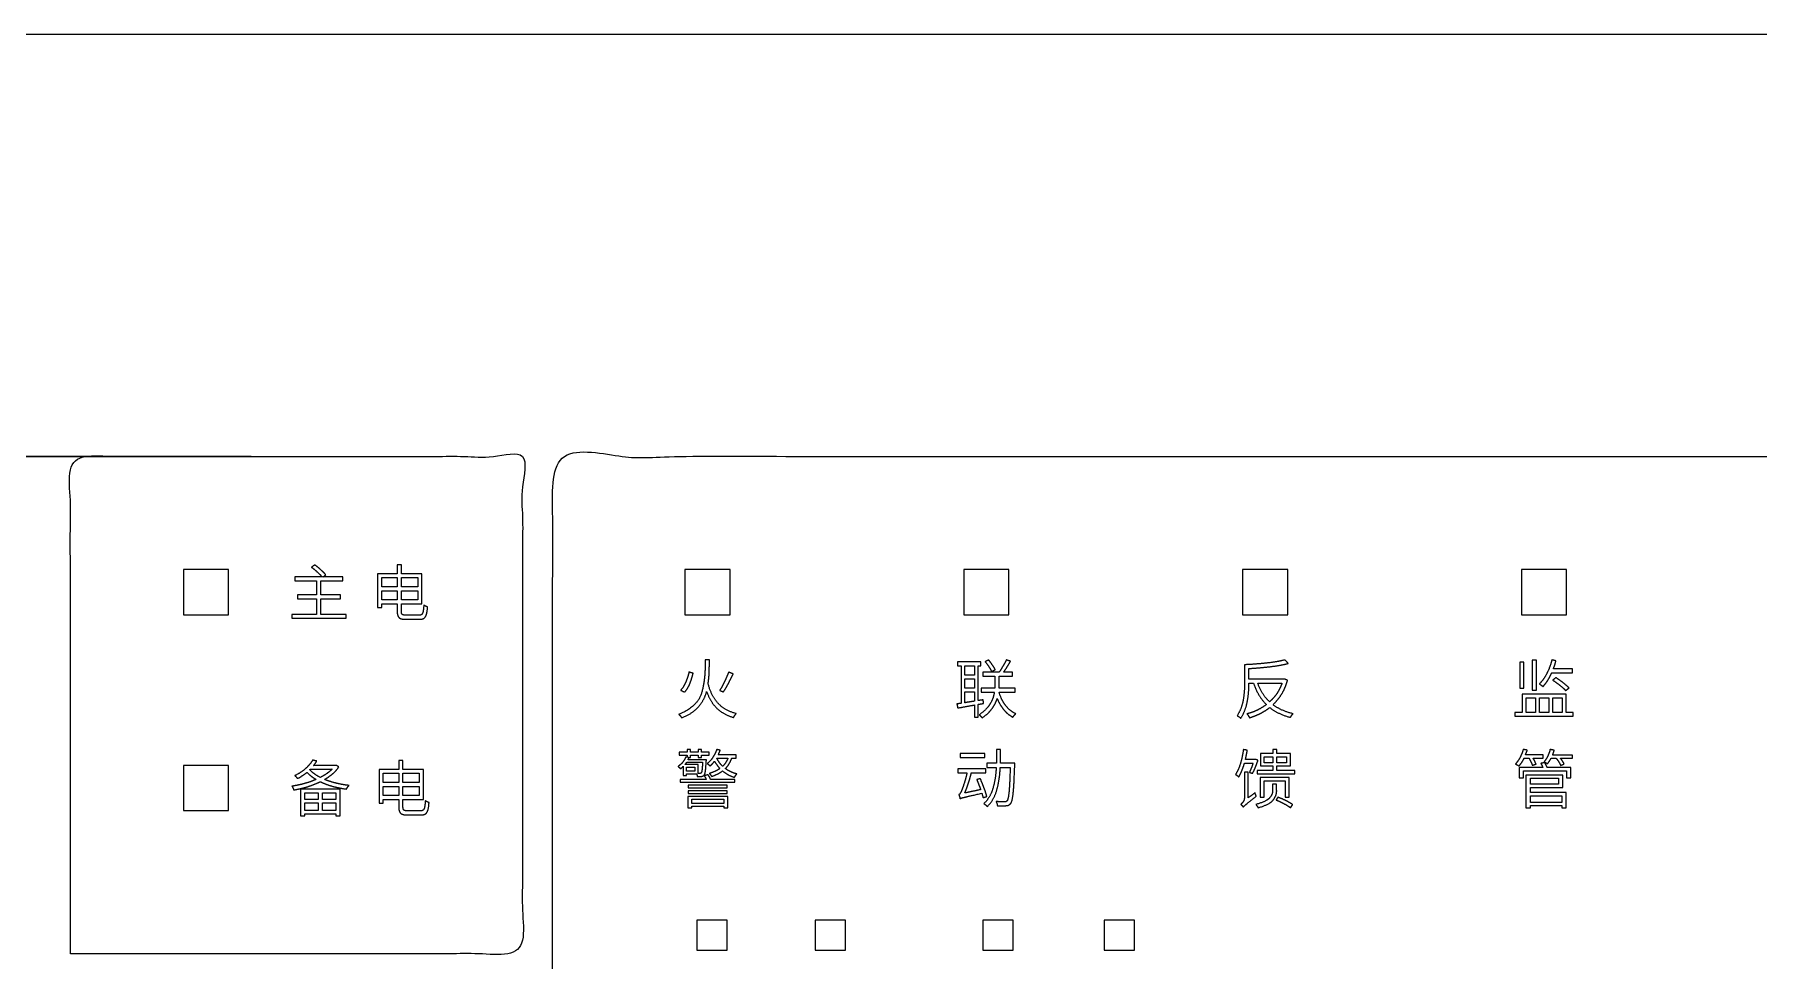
# Model space of a CAD drawing. Header units: millimetres. Extents: x 245 to 654, y -220 to 155.
# Drawn here: x 437.1 to 551.5, y 93.6 to 155 of the extents above; entities that cross this region are included whole.
import ezdxf

# ---------------------------------------------------------------- set-up
doc = ezdxf.new("R2010")
doc.units = ezdxf.units.MM
doc.header["$MEASUREMENT"] = 0
doc.layers.add('Default', color=7, linetype='Continuous', true_color=0x000000)

msp = doc.modelspace()

# ---------------------------------------------------------------- linework, layer by layer
at = {"layer": 'Default'}
msp.add_lwpolyline([(649.47, 155), (249.47, 155)], dxfattribs=at)
for points in [[(446.97, 119.5), (446.97, 116.5), (449.97, 116.5), (449.97, 119.5)], [(480.25, 119.5), (480.25, 116.5), (483.25, 116.5), (483.25, 119.5)], [(498.75, 119.5), (498.75, 116.5), (501.75, 116.5), (501.75, 119.5)], [(517.25, 119.5), (517.25, 116.5), (520.25, 116.5), (520.25, 119.5)], [(535.75, 119.5), (535.75, 116.5), (538.75, 116.5), (538.75, 119.5)], [(446.97, 106.5), (446.97, 103.5), (449.97, 103.5), (449.97, 106.5)], [(481.04, 94.23), (483.04, 94.23), (483.04, 96.23), (481.04, 96.23)], [(488.9, 94.23), (490.9, 94.23), (490.9, 96.23), (488.9, 96.23)], [(500.02, 94.23), (502.02, 94.23), (502.02, 96.23), (500.02, 96.23)], [(508.07, 94.23), (510.07, 94.23), (510.07, 96.23), (508.07, 96.23)]]:
    msp.add_lwpolyline(points, close=True, dxfattribs=at)
for points, knots in [([(249.47, 127), (343.47, 127), (437.47, 127), (437.47, 77.5), (437.47, 28), (343.47, 28), (249.47, 28), (249.47, 77.5), (249.47, 127)], [0, 0, 0, 153.6, 153.6, 154.1, 154.1, 154.6, 154.6, 155.1, 155.1, 155.1]), ([(439.47, 94), (454.47, 94), (469.47, 94), (469.47, 110.5), (469.47, 127), (454.47, 127), (439.47, 127), (439.47, 110.5), (439.47, 94)], [0, 0, 0, 30, 30, 65, 65, 95, 95, 130, 130, 130]), ([(471.47, 62), (546.47, 62), (621.47, 62), (621.47, 94.5), (621.47, 127), (546.47, 127), (471.47, 127), (471.47, 94.5), (471.47, 62)], [0, 0, 0, 173, 173, 234, 234, 407, 407, 468, 468, 468])]:
    msp.add_open_spline(points, degree=2, knots=knots, dxfattribs=at)
for points in [[(456.18, 119.01), (455.27, 119.01), (454.36, 119.01)], [(454.36, 119.01), (454.36, 118.88), (454.36, 118.75)], [(455.69, 119.8), (455.58, 119.73), (455.47, 119.65)], [(455.47, 119.65), (455.66, 119.51), (455.86, 119.33)], [(456.1, 119.47), (455.89, 119.66), (455.69, 119.8)], [(455.86, 119.33), (456.05, 119.15), (456.18, 119.01)], [(456.42, 119.14), (456.3, 119.29), (456.1, 119.47)], [(456.23, 119.01), (456.33, 119.07), (456.42, 119.14)], [(457.55, 119.01), (456.89, 119.01), (456.23, 119.01)], [(457.55, 118.75), (457.55, 118.88), (457.55, 119.01)], [(461.16, 119.21), (460.5, 119.21), (459.84, 119.21)], [(459.84, 119.21), (459.84, 118.09), (459.84, 116.97)], [(461.44, 119.8), (461.3, 119.8), (461.16, 119.8)], [(461.16, 119.8), (461.16, 119.51), (461.16, 119.21)], [(461.44, 119.21), (461.44, 119.51), (461.44, 119.8)], [(462.8, 119.21), (462.12, 119.21), (461.44, 119.21)], [(462.8, 117.23), (462.8, 118.22), (462.8, 119.21)], [(454.36, 118.75), (455.09, 118.75), (455.81, 118.75)], [(455.81, 118.75), (455.81, 118.28), (455.81, 117.81)], [(456.09, 117.81), (456.09, 118.28), (456.09, 118.75)], [(456.09, 118.75), (456.82, 118.75), (457.55, 118.75)], [(460.13, 118.35), (460.13, 118.65), (460.13, 118.96)], [(460.13, 118.96), (460.64, 118.96), (461.16, 118.96)], [(461.16, 118.35), (460.64, 118.35), (460.13, 118.35)], [(460.13, 117.48), (460.13, 117.79), (460.13, 118.09)], [(460.13, 118.09), (460.64, 118.09), (461.16, 118.09)], [(461.16, 118.96), (461.16, 118.65), (461.16, 118.35)], [(461.16, 118.09), (461.16, 117.79), (461.16, 117.48)], [(461.44, 118.35), (461.44, 118.65), (461.44, 118.96)], [(461.44, 118.96), (461.98, 118.96), (462.52, 118.96)], [(462.52, 118.35), (461.98, 118.35), (461.44, 118.35)], [(461.44, 117.48), (461.44, 117.79), (461.44, 118.09)], [(461.44, 118.09), (461.98, 118.09), (462.52, 118.09)], [(462.52, 118.96), (462.52, 118.65), (462.52, 118.35)], [(462.52, 118.09), (462.52, 117.79), (462.52, 117.48)], [(455.81, 117.81), (455.18, 117.81), (454.54, 117.81)], [(454.54, 117.81), (454.54, 117.68), (454.54, 117.55)], [(454.54, 117.55), (455.18, 117.55), (455.81, 117.55)], [(455.81, 117.55), (455.81, 117.04), (455.81, 116.52)], [(457.39, 117.81), (456.74, 117.81), (456.09, 117.81)], [(456.09, 116.52), (456.09, 117.04), (456.09, 117.55)], [(456.09, 117.55), (456.74, 117.55), (457.39, 117.55)], [(457.39, 117.55), (457.39, 117.68), (457.39, 117.81)], [(459.84, 116.97), (459.99, 116.97), (460.13, 116.97)], [(461.16, 117.48), (460.64, 117.48), (460.13, 117.48)], [(460.13, 116.97), (460.13, 117.1), (460.13, 117.23)], [(460.13, 117.23), (460.64, 117.23), (461.16, 117.23)], [(461.16, 117.23), (461.16, 116.99), (461.16, 116.75)], [(461.16, 116.75), (461.15, 116.43), (461.28, 116.31)], [(462.52, 117.48), (461.98, 117.48), (461.44, 117.48)], [(461.44, 116.75), (461.44, 116.99), (461.44, 117.23)], [(461.44, 117.23), (462.12, 117.23), (462.8, 117.23)], [(461.49, 116.52), (461.43, 116.58), (461.44, 116.75)], [(462.92, 117.14), (462.9, 116.75), (462.84, 116.6)], [(463.04, 117.07), (462.97, 117.1), (462.92, 117.14)], [(463.17, 117.02), (463.11, 117.03), (463.04, 117.07)], [(463.04, 116.38), (463.15, 116.57), (463.17, 117.02)], [(455.81, 116.52), (454.99, 116.52), (454.17, 116.52)], [(454.17, 116.52), (454.17, 116.39), (454.17, 116.26)], [(454.17, 116.26), (455.96, 116.26), (457.76, 116.26)], [(457.76, 116.52), (456.93, 116.52), (456.09, 116.52)], [(457.76, 116.26), (457.76, 116.39), (457.76, 116.52)], [(461.28, 116.31), (461.4, 116.19), (461.71, 116.2)], [(461.73, 116.47), (461.55, 116.47), (461.49, 116.52)], [(461.71, 116.2), (462.17, 116.2), (462.63, 116.2)], [(462.62, 116.47), (462.18, 116.47), (461.73, 116.47)], [(462.84, 116.6), (462.79, 116.46), (462.62, 116.47)], [(462.63, 116.2), (462.93, 116.19), (463.04, 116.38)], [(481.58, 113.5), (481.63, 112.35), (481.37, 111.37)], [(481.87, 113.5), (481.72, 113.5), (481.58, 113.5)], [(481.86, 112.68), (481.87, 113.09), (481.87, 113.5)], [(499.89, 113.38), (499.11, 113.38), (498.33, 113.38)], [(498.33, 113.38), (498.33, 113.24), (498.33, 113.11)], [(499.89, 113.11), (499.89, 113.24), (499.89, 113.38)], [(500.4, 113.49), (500.28, 113.44), (500.17, 113.38)], [(500.17, 113.38), (500.3, 113.22), (500.42, 113.04)], [(500.65, 113.16), (500.53, 113.34), (500.4, 113.49)], [(501.57, 113.5), (501.48, 113.31), (501.35, 113.09)], [(501.85, 113.41), (501.71, 113.46), (501.57, 113.5)], [(501.63, 113.04), (501.75, 113.23), (501.85, 113.41)], [(518.85, 113.29), (518.11, 113.21), (517.38, 113.18)], [(520.05, 113.5), (519.58, 113.37), (518.85, 113.29)], [(519.07, 113.05), (519.77, 113.13), (520.28, 113.27)], [(520.28, 113.27), (520.17, 113.39), (520.05, 113.5)], [(535.92, 113.35), (535.78, 113.35), (535.65, 113.35)], [(535.65, 113.35), (535.65, 112.49), (535.65, 111.63)], [(535.92, 111.63), (535.92, 112.49), (535.92, 113.35)], [(536.75, 113.49), (536.61, 113.49), (536.46, 113.49)], [(536.46, 113.49), (536.46, 112.5), (536.46, 111.5)], [(536.75, 111.5), (536.75, 112.5), (536.75, 113.49)], [(537.77, 113.5), (537.65, 113.02), (537.44, 112.61)], [(538.04, 113.44), (537.9, 113.47), (537.77, 113.5)], [(537.87, 112.91), (537.97, 113.17), (538.04, 113.44)], [(480.52, 112.7), (480.45, 112.38), (480.31, 112.05)], [(480.79, 112.61), (480.66, 112.65), (480.52, 112.7)], [(480.58, 111.94), (480.71, 112.28), (480.79, 112.61)], [(481.78, 111.88), (481.84, 112.27), (481.86, 112.68)], [(483.15, 112.69), (483.04, 112.4), (482.88, 112.07)], [(483.13, 111.94), (483.3, 112.26), (483.45, 112.57)], [(483.45, 112.57), (483.3, 112.63), (483.15, 112.69)], [(498.33, 113.11), (498.45, 113.11), (498.57, 113.11)], [(498.57, 113.11), (498.57, 111.87), (498.57, 110.62)], [(498.82, 112.49), (498.82, 112.8), (498.82, 113.11)], [(498.82, 113.11), (499.14, 113.11), (499.46, 113.11)], [(499.46, 112.49), (499.14, 112.49), (498.82, 112.49)], [(498.82, 112.25), (499.14, 112.25), (499.46, 112.25)], [(498.82, 111.63), (498.82, 111.94), (498.82, 112.25)], [(499.46, 113.11), (499.46, 112.8), (499.46, 112.49)], [(499.46, 112.25), (499.46, 111.94), (499.46, 111.63)], [(499.7, 110.8), (499.7, 111.96), (499.7, 113.11)], [(499.7, 113.11), (499.8, 113.11), (499.89, 113.11)], [(501.1, 112.69), (500.56, 112.69), (500.02, 112.69)], [(500.02, 112.69), (500.02, 112.56), (500.02, 112.42)], [(500.02, 112.42), (500.42, 112.42), (500.81, 112.42)], [(500.42, 113.04), (500.53, 112.87), (500.59, 112.73)], [(500.59, 112.73), (500.71, 112.79), (500.84, 112.85)], [(500.84, 112.85), (500.77, 112.99), (500.65, 113.16)], [(500.81, 112.42), (500.81, 112.17), (500.81, 111.93)], [(501.35, 113.09), (501.22, 112.87), (501.1, 112.69)], [(501.1, 111.92), (501.1, 112.17), (501.1, 112.42)], [(501.1, 112.42), (501.55, 112.42), (501.99, 112.42)], [(501.4, 112.69), (501.51, 112.85), (501.63, 113.04)], [(501.99, 112.69), (501.7, 112.69), (501.4, 112.69)], [(501.99, 112.42), (501.99, 112.56), (501.99, 112.69)], [(517.38, 113.18), (517.38, 112.6), (517.38, 112.03)], [(517.67, 112.93), (518.37, 112.97), (519.07, 113.05)], [(517.67, 112.22), (517.67, 112.57), (517.67, 112.93)], [(519.98, 112.22), (518.83, 112.22), (517.67, 112.22)], [(519.84, 111.23), (520.09, 111.63), (520.23, 112.15)], [(520.04, 112.23), (520.01, 112.22), (519.98, 112.22)], [(520.23, 112.15), (520.13, 112.19), (520.04, 112.23)], [(537.44, 112.61), (537.23, 112.19), (536.94, 111.91)], [(537.18, 111.73), (537.35, 111.92), (537.5, 112.14)], [(537.5, 112.14), (537.64, 112.37), (537.76, 112.64)], [(537.76, 112.64), (538.44, 112.64), (539.13, 112.64)], [(538.04, 112.32), (537.93, 112.24), (537.83, 112.16)], [(537.83, 112.16), (538.07, 112), (538.31, 111.81)], [(539.13, 112.91), (538.5, 112.91), (537.87, 112.91)], [(538.52, 111.98), (538.28, 112.16), (538.04, 112.32)], [(539.13, 112.64), (539.13, 112.77), (539.13, 112.91)], [(481.37, 111.37), (481.11, 110.39), (479.84, 109.89)], [(480.31, 112.05), (480.18, 111.73), (479.97, 111.49)], [(479.97, 111.49), (480.1, 111.42), (480.23, 111.36)], [(480.23, 111.36), (480.44, 111.6), (480.58, 111.94)], [(481.15, 110.39), (481.54, 110.84), (481.69, 111.41)], [(481.69, 111.41), (481.91, 110.75), (482.35, 110.31)], [(481.8, 111.89), (481.79, 111.88), (481.78, 111.88)], [(482.44, 110.63), (481.99, 111.12), (481.8, 111.89)], [(482.88, 112.07), (482.72, 111.73), (482.56, 111.48)], [(482.56, 111.48), (482.68, 111.43), (482.8, 111.37)], [(482.8, 111.37), (482.96, 111.61), (483.13, 111.94)], [(499.46, 111.63), (499.14, 111.63), (498.82, 111.63)], [(498.82, 111.39), (499.14, 111.39), (499.46, 111.39)], [(498.82, 110.66), (498.82, 111.02), (498.82, 111.39)], [(499.46, 111.39), (499.46, 111.07), (499.46, 110.76)], [(500.8, 111.63), (500.36, 111.63), (499.91, 111.63)], [(499.91, 111.63), (499.91, 111.5), (499.91, 111.37)], [(499.91, 111.37), (500.34, 111.37), (500.78, 111.37)], [(500.78, 111.37), (500.73, 110.99), (500.51, 110.6)], [(500.81, 111.93), (500.81, 111.79), (500.8, 111.63)], [(501.51, 110.5), (501.23, 110.87), (501.09, 111.37)], [(501.09, 111.37), (501.62, 111.37), (502.16, 111.37)], [(501.1, 111.63), (501.11, 111.78), (501.1, 111.92)], [(502.16, 111.63), (501.63, 111.63), (501.1, 111.63)], [(502.16, 111.37), (502.16, 111.5), (502.16, 111.63)], [(517.38, 112.03), (517.39, 111.52), (517.3, 110.91)], [(517.57, 110.77), (517.68, 111.41), (517.67, 111.95)], [(517.67, 111.95), (517.83, 111.95), (517.98, 111.95)], [(517.98, 111.95), (518.26, 111.09), (518.83, 110.54)], [(519.04, 110.72), (518.52, 111.2), (518.26, 111.95)], [(518.26, 111.95), (519.06, 111.95), (519.86, 111.95)], [(519.52, 111.26), (519.31, 110.96), (519.04, 110.72)], [(519.27, 110.53), (519.59, 110.83), (519.84, 111.23)], [(519.86, 111.95), (519.73, 111.57), (519.52, 111.26)], [(535.65, 111.63), (535.78, 111.63), (535.92, 111.63)], [(538.72, 111.23), (537.26, 111.23), (535.8, 111.23)], [(535.8, 111.23), (535.8, 110.62), (535.8, 110)], [(536.06, 110.99), (536.37, 110.99), (536.68, 110.99)], [(536.06, 110), (536.06, 110.5), (536.06, 110.99)], [(536.46, 111.5), (536.61, 111.5), (536.75, 111.5)], [(536.68, 110.99), (536.68, 110.5), (536.68, 110)], [(536.94, 111.91), (537, 111.87), (537.07, 111.82)], [(536.95, 110), (536.95, 110.5), (536.95, 110.99)], [(536.95, 110.99), (537.26, 110.99), (537.57, 110.99)], [(537.07, 111.82), (537.14, 111.77), (537.18, 111.73)], [(537.57, 110.99), (537.57, 110.5), (537.57, 110)], [(537.83, 110), (537.83, 110.5), (537.83, 110.99)], [(537.83, 110.99), (538.14, 110.99), (538.45, 110.99)], [(538.31, 111.81), (538.55, 111.62), (538.69, 111.47)], [(538.45, 110.99), (538.45, 110.5), (538.45, 110)], [(538.91, 111.64), (538.76, 111.79), (538.52, 111.98)], [(538.69, 111.47), (538.8, 111.55), (538.91, 111.64)], [(538.72, 110), (538.72, 110.62), (538.72, 111.23)], [(479.84, 109.89), (479.89, 109.84), (479.95, 109.78)], [(480.03, 109.66), (480.76, 109.94), (481.15, 110.39)], [(482.35, 110.31), (482.79, 109.88), (483.48, 109.68)], [(483.65, 109.94), (482.89, 110.13), (482.44, 110.63)], [(483.48, 109.68), (483.51, 109.75), (483.56, 109.82)], [(483.56, 109.82), (483.61, 109.89), (483.65, 109.94)], [(498.57, 110.62), (498.43, 110.6), (498.29, 110.58)], [(498.29, 110.58), (498.32, 110.45), (498.35, 110.31)], [(498.35, 110.31), (498.9, 110.41), (499.46, 110.51)], [(499.46, 110.76), (499.12, 110.71), (498.82, 110.66)], [(499.46, 110.51), (499.46, 110.1), (499.46, 109.69)], [(500.04, 110.85), (499.87, 110.83), (499.7, 110.8)], [(499.7, 110.55), (499.88, 110.58), (500.06, 110.61)], [(499.7, 109.69), (499.7, 110.12), (499.7, 110.55)], [(500.51, 110.6), (500.28, 110.21), (499.77, 109.86)], [(499.77, 109.86), (499.83, 109.82), (499.88, 109.76)], [(499.98, 109.66), (500.4, 109.95), (500.63, 110.28)], [(500.06, 110.61), (500.05, 110.73), (500.04, 110.85)], [(500.63, 110.28), (500.86, 110.61), (500.97, 110.93)], [(500.97, 110.93), (501.14, 110.52), (501.4, 110.2)], [(501.4, 110.2), (501.66, 109.88), (502.01, 109.7)], [(502.2, 109.93), (501.79, 110.12), (501.51, 110.5)], [(502.01, 109.7), (502.04, 109.76), (502.1, 109.82)], [(502.1, 109.82), (502.15, 109.89), (502.2, 109.93)], [(517.3, 110.91), (517.21, 110.3), (516.89, 109.8)], [(517.13, 109.63), (517.46, 110.14), (517.57, 110.77)], [(518.22, 110.16), (517.89, 110.01), (517.54, 109.92)], [(517.54, 109.92), (517.59, 109.87), (517.63, 109.8)], [(517.71, 109.66), (518.07, 109.77), (518.41, 109.94)], [(518.83, 110.54), (518.54, 110.32), (518.22, 110.16)], [(518.41, 109.94), (518.75, 110.11), (519.05, 110.34)], [(519.05, 110.34), (519.61, 109.89), (520.42, 109.69)], [(520.6, 109.93), (519.81, 110.11), (519.27, 110.53)], [(520.5, 109.81), (520.55, 109.88), (520.6, 109.93)], [(535.8, 110), (535.55, 110), (535.31, 110)], [(535.31, 110), (535.31, 109.88), (535.31, 109.76)], [(536.68, 110), (536.37, 110), (536.06, 110)], [(537.57, 110), (537.26, 110), (536.95, 110)], [(538.45, 110), (538.14, 110), (537.83, 110)], [(539.18, 110), (538.95, 110), (538.72, 110)], [(539.18, 109.76), (539.18, 109.88), (539.18, 110)], [(479.95, 109.78), (480, 109.71), (480.03, 109.66)], [(499.46, 109.69), (499.58, 109.69), (499.7, 109.69)], [(499.88, 109.76), (499.94, 109.71), (499.98, 109.66)], [(516.89, 109.8), (516.95, 109.77), (517.02, 109.72)], [(517.02, 109.72), (517.09, 109.67), (517.13, 109.63)], [(517.63, 109.8), (517.68, 109.73), (517.71, 109.66)], [(520.42, 109.69), (520.45, 109.74), (520.5, 109.81)], [(535.31, 109.76), (537.25, 109.76), (539.18, 109.76)], [(480.61, 107.56), (480.5, 107.56), (480.39, 107.56)], [(480.39, 107.56), (480.39, 107.47), (480.39, 107.37)], [(480.61, 107.37), (480.61, 107.47), (480.61, 107.56)], [(481.35, 107.56), (481.24, 107.56), (481.13, 107.56)], [(481.13, 107.56), (481.13, 107.46), (481.13, 107.37)], [(481.35, 107.37), (481.35, 107.46), (481.35, 107.56)], [(482.36, 107.56), (482.26, 107.28), (482.1, 107.03)], [(482.59, 107.51), (482.47, 107.53), (482.36, 107.56)], [(500.92, 107.56), (500.92, 107.11), (500.91, 106.64)], [(501.19, 107.56), (501.06, 107.56), (500.92, 107.56)], [(501.18, 106.64), (501.19, 107.11), (501.19, 107.56)], [(517.3, 107.55), (517.24, 107.07), (517.11, 106.64)], [(517.56, 107.5), (517.43, 107.53), (517.3, 107.55)], [(519.53, 107.56), (519.4, 107.56), (519.26, 107.56)], [(519.26, 107.56), (519.26, 107.42), (519.26, 107.28)], [(519.53, 107.28), (519.53, 107.42), (519.53, 107.56)], [(535.87, 107.56), (535.79, 107.28), (535.66, 107.03)], [(536.14, 107.51), (536, 107.54), (535.87, 107.56)], [(537.65, 107.56), (537.6, 107.32), (537.49, 107.11)], [(537.93, 107.51), (537.79, 107.53), (537.65, 107.56)], [(455.54, 106.85), (455.39, 106.58), (455.1, 106.31)], [(455.82, 106.79), (455.68, 106.82), (455.54, 106.85)], [(455.61, 106.49), (455.73, 106.64), (455.82, 106.79)], [(457.06, 106.49), (456.34, 106.49), (455.61, 106.49)], [(456.87, 105.94), (457.12, 106.15), (457.28, 106.4)], [(457.11, 106.51), (457.09, 106.5), (457.06, 106.49)], [(457.28, 106.4), (457.2, 106.45), (457.11, 106.51)], [(461.54, 106.82), (461.4, 106.82), (461.26, 106.82)], [(461.26, 106.82), (461.26, 106.52), (461.26, 106.23)], [(461.54, 106.23), (461.54, 106.52), (461.54, 106.82)], [(480.11, 106.72), (479.98, 106.56), (479.79, 106.43)], [(479.79, 106.43), (479.83, 106.4), (479.88, 106.36)], [(480.39, 107.37), (480.13, 107.37), (479.87, 107.37)], [(479.87, 107.37), (479.87, 107.27), (479.87, 107.18)], [(479.87, 107.18), (480.13, 107.18), (480.39, 107.18)], [(479.96, 106.28), (480.06, 106.35), (480.14, 106.44)], [(480.3, 107.05), (480.23, 106.89), (480.11, 106.72)], [(480.14, 106.44), (480.14, 106.13), (480.14, 105.83)], [(480.26, 106.56), (480.32, 106.63), (480.37, 106.71)], [(481.13, 106.56), (480.69, 106.56), (480.26, 106.56)], [(480.39, 107.04), (480.34, 107.04), (480.3, 107.05)], [(480.36, 106.11), (480.36, 106.25), (480.36, 106.39)], [(480.36, 106.39), (480.63, 106.39), (480.9, 106.39)], [(480.37, 106.71), (480.89, 106.71), (481.42, 106.71)], [(480.39, 107.18), (480.39, 107.11), (480.39, 107.04)], [(480.46, 106.88), (480.49, 106.94), (480.51, 107.01)], [(481.67, 106.88), (481.06, 106.88), (480.46, 106.88)], [(480.51, 107.01), (480.49, 107.01), (480.47, 107.02)], [(480.47, 107.02), (480.54, 107.02), (480.61, 107.02)], [(481.13, 107.37), (480.87, 107.37), (480.61, 107.37)], [(480.61, 107.02), (480.61, 107.1), (480.61, 107.18)], [(480.61, 107.18), (480.87, 107.18), (481.13, 107.18)], [(480.9, 106.39), (480.9, 106.25), (480.9, 106.11)], [(481.13, 107.18), (481.13, 107.1), (481.13, 107.02)], [(481.13, 107.02), (481.24, 107.02), (481.35, 107.02)], [(481.13, 105.97), (481.13, 106.26), (481.13, 106.56)], [(481.85, 107.37), (481.6, 107.37), (481.35, 107.37)], [(481.35, 107.02), (481.35, 107.1), (481.35, 107.18)], [(481.35, 107.18), (481.6, 107.18), (481.85, 107.18)], [(481.42, 106.71), (481.4, 106.36), (481.38, 106.2)], [(481.61, 106.12), (481.64, 106.33), (481.66, 106.78)], [(481.66, 106.78), (481.67, 106.81), (481.67, 106.84)], [(481.67, 106.84), (481.67, 106.87), (481.67, 106.88)], [(482.1, 107.03), (481.94, 106.79), (481.73, 106.62)], [(481.73, 106.62), (481.78, 106.59), (481.83, 106.54)], [(481.83, 106.54), (481.89, 106.5), (481.92, 106.47)], [(481.85, 107.18), (481.85, 107.27), (481.85, 107.37)], [(481.92, 106.47), (482.08, 106.6), (482.21, 106.78)], [(482.21, 106.78), (482.36, 106.51), (482.57, 106.29)], [(482.75, 106.44), (482.51, 106.67), (482.36, 106.98)], [(482.36, 106.98), (482.73, 106.98), (483.1, 106.98)], [(482.46, 107.2), (482.53, 107.35), (482.59, 107.51)], [(483.65, 107.2), (483.06, 107.2), (482.46, 107.2)], [(483.1, 106.98), (482.98, 106.66), (482.75, 106.44)], [(482.93, 106.29), (483.21, 106.56), (483.35, 106.98)], [(483.35, 106.98), (483.5, 106.98), (483.65, 106.98)], [(483.65, 106.98), (483.65, 107.09), (483.65, 107.2)], [(500.15, 107.28), (499.33, 107.28), (498.52, 107.28)], [(498.52, 107.28), (498.52, 107.16), (498.52, 107.03)], [(498.52, 107.03), (499.33, 107.03), (500.15, 107.03)], [(500.15, 107.03), (500.15, 107.16), (500.15, 107.28)], [(500.91, 106.64), (500.59, 106.64), (500.28, 106.64)], [(500.28, 106.64), (500.28, 106.5), (500.28, 106.37)], [(502.13, 106.64), (501.65, 106.64), (501.18, 106.64)], [(502.03, 104.65), (502.09, 105.21), (502.13, 106.49)], [(502.13, 106.49), (502.13, 106.57), (502.13, 106.64)], [(517.11, 106.64), (516.98, 106.21), (516.78, 105.9)], [(517.2, 106.15), (517.3, 106.38), (517.37, 106.64)], [(517.37, 106.64), (517.65, 106.64), (517.94, 106.64)], [(517.44, 106.89), (517.51, 107.19), (517.56, 107.5)], [(518.04, 106.89), (517.74, 106.89), (517.44, 106.89)], [(517.94, 106.64), (517.89, 106.47), (517.82, 106.32)], [(518.09, 106.9), (518.07, 106.89), (518.04, 106.89)], [(518.27, 106.84), (518.18, 106.87), (518.09, 106.9)], [(518.1, 106.37), (518.19, 106.61), (518.27, 106.84)], [(519.26, 107.28), (518.85, 107.28), (518.43, 107.28)], [(518.43, 107.28), (518.43, 106.87), (518.43, 106.47)], [(518.43, 106.47), (518.85, 106.47), (519.26, 106.47)], [(518.67, 106.66), (518.67, 106.86), (518.67, 107.06)], [(518.67, 107.06), (518.97, 107.06), (519.26, 107.06)], [(519.26, 106.66), (518.97, 106.66), (518.67, 106.66)], [(519.26, 107.06), (519.26, 106.86), (519.26, 106.66)], [(519.26, 106.47), (519.26, 106.32), (519.26, 106.17)], [(520.42, 107.28), (519.98, 107.28), (519.53, 107.28)], [(519.53, 106.66), (519.53, 106.86), (519.53, 107.06)], [(519.53, 107.06), (519.85, 107.06), (520.17, 107.06)], [(520.17, 106.66), (519.85, 106.66), (519.53, 106.66)], [(519.53, 106.17), (519.53, 106.32), (519.53, 106.47)], [(519.53, 106.47), (519.98, 106.47), (520.42, 106.47)], [(520.17, 107.06), (520.17, 106.86), (520.17, 106.66)], [(520.42, 106.47), (520.42, 106.87), (520.42, 107.28)], [(535.66, 107.03), (535.53, 106.78), (535.35, 106.59)], [(535.35, 106.59), (535.41, 106.57), (535.48, 106.53)], [(535.48, 106.53), (535.55, 106.49), (535.59, 106.46)], [(535.59, 106.46), (535.78, 106.68), (535.93, 106.98)], [(535.93, 106.98), (536.09, 106.98), (536.25, 106.98)], [(536.02, 107.2), (536.08, 107.35), (536.14, 107.51)], [(537.2, 107.2), (536.61, 107.2), (536.02, 107.2)], [(536.25, 106.98), (536.32, 106.86), (536.38, 106.73)], [(536.38, 106.73), (536.44, 106.61), (536.47, 106.51)], [(536.47, 106.51), (536.59, 106.55), (536.72, 106.59)], [(536.64, 106.77), (536.59, 106.88), (536.53, 106.98)], [(536.53, 106.98), (536.86, 106.98), (537.2, 106.98)], [(536.72, 106.59), (536.69, 106.67), (536.64, 106.77)], [(537.29, 106.69), (537.16, 106.66), (537.03, 106.63)], [(537.03, 106.63), (537.12, 106.5), (537.17, 106.36)], [(537.2, 106.98), (537.2, 107.09), (537.2, 107.2)], [(537.49, 107.11), (537.39, 106.9), (537.25, 106.74)], [(537.25, 106.74), (537.3, 106.72), (537.37, 106.68)], [(537.39, 106.52), (537.34, 106.61), (537.29, 106.69)], [(537.37, 106.68), (537.44, 106.64), (537.48, 106.61)], [(537.46, 106.36), (537.43, 106.44), (537.39, 106.52)], [(537.48, 106.61), (537.54, 106.68), (537.6, 106.78)], [(537.6, 106.78), (537.67, 106.87), (537.72, 106.98)], [(537.72, 106.98), (537.89, 106.98), (538.05, 106.98)], [(537.82, 107.19), (537.88, 107.35), (537.93, 107.51)], [(539.14, 107.19), (538.48, 107.19), (537.82, 107.19)], [(538.05, 106.98), (538.15, 106.86), (538.23, 106.73)], [(538.23, 106.73), (538.31, 106.6), (538.35, 106.49)], [(538.48, 106.78), (538.42, 106.88), (538.34, 106.98)], [(538.34, 106.98), (538.74, 106.98), (539.14, 106.98)], [(538.35, 106.49), (538.47, 106.55), (538.58, 106.6)], [(538.58, 106.6), (538.55, 106.68), (538.48, 106.78)], [(539.14, 106.98), (539.14, 107.09), (539.14, 107.19)], [(454.98, 105.29), (454.57, 105.18), (454.17, 105.12)], [(455.1, 106.31), (454.8, 106.03), (454.36, 105.82)], [(454.36, 105.82), (454.41, 105.79), (454.46, 105.73)], [(454.46, 105.73), (454.51, 105.68), (454.55, 105.63)], [(454.55, 105.63), (454.9, 105.82), (455.17, 106.04)], [(455.77, 105.57), (455.4, 105.4), (454.98, 105.29)], [(455.17, 106.04), (455.43, 105.77), (455.77, 105.57)], [(455.19, 105.08), (455.64, 105.22), (456.06, 105.42)], [(455.36, 106.21), (455.38, 106.24), (455.41, 106.26)], [(456.06, 105.7), (455.63, 105.91), (455.36, 106.21)], [(455.41, 106.26), (456.13, 106.26), (456.85, 106.26)], [(456.49, 105.96), (456.29, 105.82), (456.06, 105.7)], [(456.06, 105.42), (456.44, 105.23), (456.88, 105.11)], [(456.34, 105.57), (456.63, 105.74), (456.87, 105.94)], [(457.11, 105.32), (456.7, 105.42), (456.34, 105.57)], [(456.85, 106.26), (456.69, 106.1), (456.49, 105.96)], [(457.96, 105.17), (457.52, 105.22), (457.11, 105.32)], [(461.26, 106.23), (460.6, 106.23), (459.95, 106.23)], [(459.95, 106.23), (459.95, 105.11), (459.95, 103.99)], [(460.23, 105.36), (460.23, 105.67), (460.23, 105.98)], [(460.23, 105.98), (460.74, 105.98), (461.26, 105.98)], [(461.26, 105.36), (460.74, 105.36), (460.23, 105.36)], [(461.26, 105.98), (461.26, 105.67), (461.26, 105.36)], [(462.9, 106.23), (462.22, 106.23), (461.54, 106.23)], [(461.54, 105.36), (461.54, 105.67), (461.54, 105.98)], [(461.54, 105.98), (462.08, 105.98), (462.62, 105.98)], [(462.62, 105.36), (462.08, 105.36), (461.54, 105.36)], [(462.62, 105.98), (462.62, 105.67), (462.62, 105.36)], [(462.9, 104.24), (462.9, 105.24), (462.9, 106.23)], [(479.88, 106.36), (479.93, 106.32), (479.96, 106.28)], [(481.66, 105.57), (480.8, 105.57), (479.93, 105.57)], [(479.93, 105.57), (479.93, 105.48), (479.93, 105.38)], [(479.93, 105.38), (481.75, 105.38), (483.57, 105.38)], [(480.14, 105.83), (480.25, 105.83), (480.36, 105.83)], [(480.9, 106.11), (480.63, 106.11), (480.36, 106.11)], [(480.36, 105.83), (480.36, 105.89), (480.36, 105.95)], [(480.36, 105.95), (480.69, 105.95), (481.02, 105.95)], [(481.02, 105.95), (481.04, 105.9), (481.05, 105.85)], [(481.05, 105.85), (481.06, 105.81), (481.06, 105.77)], [(481.06, 105.77), (481.15, 105.77), (481.22, 105.77)], [(481.24, 105.97), (481.21, 105.97), (481.13, 105.97)], [(481.22, 105.77), (481.3, 105.77), (481.34, 105.77)], [(481.33, 106.01), (481.3, 105.97), (481.24, 105.97)], [(481.38, 106.2), (481.36, 106.04), (481.33, 106.01)], [(481.34, 105.77), (481.45, 105.78), (481.53, 105.86)], [(481.53, 105.86), (481.58, 105.91), (481.61, 106.12)], [(481.78, 105.88), (481.66, 105.85), (481.53, 105.81)], [(481.53, 105.81), (481.56, 105.76), (481.6, 105.7)], [(481.6, 105.7), (481.63, 105.63), (481.66, 105.57)], [(481.88, 105.73), (481.83, 105.81), (481.78, 105.88)], [(482.57, 106.29), (482.27, 106.09), (481.87, 105.97)], [(481.87, 105.97), (481.91, 105.93), (481.95, 105.87)], [(481.95, 105.57), (481.92, 105.65), (481.88, 105.73)], [(481.95, 105.87), (482, 105.81), (482.02, 105.77)], [(483.57, 105.57), (482.76, 105.57), (481.95, 105.57)], [(482.02, 105.77), (482.43, 105.9), (482.74, 106.13)], [(482.74, 106.13), (483.08, 105.85), (483.54, 105.71)], [(483.29, 106.08), (483.09, 106.17), (482.93, 106.29)], [(483.7, 105.93), (483.48, 105.99), (483.29, 106.08)], [(483.54, 105.71), (483.56, 105.77), (483.61, 105.83)], [(483.57, 105.38), (483.57, 105.48), (483.57, 105.57)], [(483.61, 105.83), (483.65, 105.89), (483.7, 105.93)], [(500.22, 106.27), (499.29, 106.27), (498.36, 106.27)], [(498.36, 106.27), (498.36, 106.14), (498.36, 106)], [(498.36, 106), (498.66, 106), (498.96, 106)], [(498.77, 105.29), (498.66, 104.97), (498.61, 104.85)], [(498.96, 106), (498.88, 105.61), (498.77, 105.29)], [(498.81, 104.67), (498.94, 104.96), (499.05, 105.31)], [(499.05, 105.31), (499.17, 105.65), (499.25, 106)], [(499.25, 106), (499.74, 106), (500.22, 106)], [(499.85, 105.62), (499.73, 105.59), (499.61, 105.56)], [(499.61, 105.56), (499.68, 105.4), (499.74, 105.23)], [(500.1, 105), (499.97, 105.33), (499.85, 105.62)], [(500.22, 106), (500.22, 106.14), (500.22, 106.27)], [(500.28, 106.37), (500.59, 106.37), (500.9, 106.37)], [(500.9, 106.37), (500.87, 105.63), (500.69, 105)], [(500.95, 104.9), (501.14, 105.58), (501.17, 106.37)], [(501.17, 106.37), (501.5, 106.37), (501.83, 106.37)], [(501.83, 106.37), (501.8, 105.24), (501.75, 104.73)], [(516.78, 105.9), (516.83, 105.87), (516.9, 105.82)], [(516.9, 105.82), (516.96, 105.77), (517, 105.74)], [(517, 105.74), (517.11, 105.92), (517.2, 106.15)], [(517.61, 106.05), (517.49, 106.05), (517.37, 106.05)], [(517.37, 106.05), (517.37, 105.19), (517.37, 104.34)], [(517.61, 104.34), (517.61, 105.19), (517.61, 106.05)], [(517.82, 106.32), (517.76, 106.16), (517.7, 106.04)], [(517.7, 106.04), (517.8, 106.01), (517.91, 105.97)], [(517.91, 105.97), (518, 106.13), (518.1, 106.37)], [(519.26, 106.17), (518.74, 106.17), (518.21, 106.17)], [(518.21, 106.17), (518.21, 106.06), (518.21, 105.95)], [(518.21, 105.95), (519.46, 105.95), (520.71, 105.95)], [(520.34, 105.7), (519.38, 105.7), (518.41, 105.7)], [(518.41, 105.7), (518.41, 105.05), (518.41, 104.4)], [(518.67, 104.4), (518.67, 104.94), (518.67, 105.48)], [(518.67, 105.48), (519.37, 105.48), (520.08, 105.48)], [(519.51, 105.25), (519.37, 105.25), (519.24, 105.25)], [(519.24, 105.25), (519.24, 105.05), (519.24, 104.85)], [(519.51, 104.83), (519.51, 105.04), (519.51, 105.25)], [(520.71, 106.17), (520.12, 106.17), (519.53, 106.17)], [(520.08, 105.48), (520.08, 104.94), (520.08, 104.4)], [(520.34, 104.4), (520.34, 105.05), (520.34, 105.7)], [(520.71, 105.95), (520.71, 106.06), (520.71, 106.17)], [(537.17, 106.36), (536.39, 106.36), (535.61, 106.36)], [(535.61, 106.36), (535.61, 106.02), (535.61, 105.68)], [(535.61, 105.68), (535.75, 105.68), (535.88, 105.68)], [(535.88, 105.68), (535.88, 105.91), (535.88, 106.14)], [(535.88, 106.14), (537.31, 106.14), (538.74, 106.14)], [(538.49, 105.86), (537.27, 105.86), (536.05, 105.86)], [(536.05, 105.86), (536.05, 104.77), (536.05, 103.68)], [(536.35, 105.25), (536.35, 105.45), (536.35, 105.65)], [(536.35, 105.65), (537.28, 105.65), (538.22, 105.65)], [(538.22, 105.25), (537.28, 105.25), (536.35, 105.25)], [(539.03, 106.36), (538.24, 106.36), (537.46, 106.36)], [(538.22, 105.65), (538.22, 105.45), (538.22, 105.25)], [(538.49, 105.04), (538.49, 105.45), (538.49, 105.86)], [(538.74, 106.14), (538.74, 105.91), (538.74, 105.68)], [(538.74, 105.68), (538.88, 105.68), (539.03, 105.68)], [(539.03, 105.68), (539.03, 106.02), (539.03, 106.36)], [(454.17, 105.12), (454.21, 105.07), (454.24, 105)], [(454.24, 105), (454.27, 104.93), (454.29, 104.87)], [(454.29, 104.87), (454.73, 104.94), (455.19, 105.08)], [(457.37, 104.92), (456.06, 104.92), (454.74, 104.92)], [(454.74, 104.92), (454.74, 104.03), (454.74, 103.15)], [(455.02, 104.24), (455.02, 104.46), (455.02, 104.69)], [(455.02, 104.69), (455.47, 104.69), (455.92, 104.69)], [(455.92, 104.24), (455.47, 104.24), (455.02, 104.24)], [(455.92, 104.69), (455.92, 104.46), (455.92, 104.24)], [(456.2, 104.24), (456.2, 104.46), (456.2, 104.69)], [(456.2, 104.69), (456.64, 104.69), (457.09, 104.69)], [(457.09, 104.24), (456.64, 104.24), (456.2, 104.24)], [(456.88, 105.11), (457.32, 104.99), (457.79, 104.93)], [(457.09, 104.69), (457.09, 104.46), (457.09, 104.24)], [(457.37, 103.16), (457.37, 104.04), (457.37, 104.92)], [(457.79, 104.93), (457.82, 104.99), (457.87, 105.06)], [(457.87, 105.06), (457.91, 105.13), (457.96, 105.17)], [(460.23, 104.5), (460.23, 104.81), (460.23, 105.11)], [(460.23, 105.11), (460.74, 105.11), (461.26, 105.11)], [(461.26, 104.5), (460.74, 104.5), (460.23, 104.5)], [(460.23, 103.99), (460.23, 104.12), (460.23, 104.24)], [(460.23, 104.24), (460.74, 104.24), (461.26, 104.24)], [(461.26, 105.11), (461.26, 104.81), (461.26, 104.5)], [(461.26, 104.24), (461.26, 104.01), (461.26, 103.77)], [(461.54, 104.5), (461.54, 104.81), (461.54, 105.11)], [(461.54, 105.11), (462.08, 105.11), (462.62, 105.11)], [(462.62, 104.5), (462.08, 104.5), (461.54, 104.5)], [(461.54, 103.77), (461.54, 104.01), (461.54, 104.24)], [(461.54, 104.24), (462.22, 104.24), (462.9, 104.24)], [(462.62, 105.11), (462.62, 104.81), (462.62, 104.5)], [(463.02, 104.15), (463, 103.76), (462.94, 103.62)], [(463.14, 104.08), (463.07, 104.12), (463.02, 104.15)], [(483.1, 104.44), (481.77, 104.44), (480.44, 104.44)], [(480.44, 104.44), (480.44, 104.06), (480.44, 103.68)], [(483.06, 105.18), (481.76, 105.18), (480.47, 105.18)], [(480.47, 105.18), (480.47, 105.09), (480.47, 105.01)], [(480.47, 105.01), (481.76, 105.01), (483.06, 105.01)], [(483.06, 104.81), (481.76, 104.81), (480.47, 104.81)], [(480.47, 104.81), (480.47, 104.73), (480.47, 104.64)], [(480.47, 104.64), (481.76, 104.64), (483.06, 104.64)], [(480.71, 103.97), (480.71, 104.12), (480.71, 104.27)], [(480.71, 104.27), (481.77, 104.27), (482.82, 104.27)], [(482.82, 104.27), (482.82, 104.12), (482.82, 103.97)], [(483.06, 105.01), (483.06, 105.09), (483.06, 105.18)], [(483.06, 104.64), (483.06, 104.73), (483.06, 104.81)], [(483.1, 103.68), (483.1, 104.06), (483.1, 104.44)], [(498.51, 104.65), (498.47, 104.57), (498.42, 104.56)], [(498.42, 104.56), (498.44, 104.5), (498.47, 104.42)], [(498.47, 104.42), (498.5, 104.34), (498.51, 104.29)], [(498.61, 104.85), (498.56, 104.73), (498.51, 104.65)], [(498.51, 104.29), (498.55, 104.33), (498.82, 104.39)], [(499.87, 104.89), (499.34, 104.78), (498.81, 104.67)], [(498.82, 104.39), (499.08, 104.46), (499.95, 104.65)], [(499.74, 105.23), (499.81, 105.06), (499.87, 104.89)], [(499.95, 104.65), (500, 104.48), (500.03, 104.36)], [(500.03, 104.36), (500.16, 104.4), (500.28, 104.44)], [(500.69, 105), (500.51, 104.37), (500.08, 103.96)], [(500.28, 104.44), (500.22, 104.67), (500.1, 105)], [(500.31, 103.77), (500.77, 104.22), (500.95, 104.9)], [(501.23, 104.08), (501.08, 104.09), (500.89, 104.11)], [(500.89, 104.11), (500.92, 104.04), (500.95, 103.97)], [(501.61, 104.14), (501.58, 104.1), (501.54, 104.09)], [(501.75, 104.73), (501.7, 104.22), (501.61, 104.14)], [(501.86, 103.97), (501.97, 104.09), (502.03, 104.65)], [(517.37, 104.34), (517.36, 104.18), (517.28, 104.08)], [(517.48, 103.91), (517.64, 104.05), (518.16, 104.45)], [(518.08, 104.68), (517.85, 104.51), (517.61, 104.34)], [(518.12, 104.56), (518.09, 104.62), (518.08, 104.68)], [(518.16, 104.45), (518.14, 104.5), (518.12, 104.56)], [(519.03, 104.33), (518.81, 104.09), (518.13, 103.91)], [(518.28, 103.69), (519.01, 103.89), (519.27, 104.19)], [(518.41, 104.4), (518.54, 104.4), (518.67, 104.4)], [(519.24, 104.85), (519.26, 104.58), (519.03, 104.33)], [(519.27, 104.19), (519.52, 104.5), (519.51, 104.83)], [(519.6, 104.39), (519.53, 104.3), (519.47, 104.21)], [(519.47, 104.21), (519.73, 104.1), (520, 103.96)], [(520.13, 104.16), (519.86, 104.29), (519.6, 104.39)], [(520.08, 104.4), (520.21, 104.4), (520.34, 104.4)], [(520.57, 103.9), (520.4, 104.02), (520.13, 104.16)], [(536.35, 105.04), (537.42, 105.04), (538.49, 105.04)], [(536.35, 104.71), (536.35, 104.87), (536.35, 105.04)], [(538.71, 104.71), (537.53, 104.71), (536.35, 104.71)], [(536.35, 104.04), (536.35, 104.27), (536.35, 104.49)], [(536.35, 104.49), (537.39, 104.49), (538.44, 104.49)], [(538.44, 104.49), (538.44, 104.27), (538.44, 104.04)], [(538.71, 103.69), (538.71, 104.2), (538.71, 104.71)], [(454.74, 103.15), (454.88, 103.15), (455.02, 103.15)], [(455.02, 103.51), (455.02, 103.76), (455.02, 104.01)], [(455.02, 104.01), (455.47, 104.01), (455.92, 104.01)], [(455.92, 103.51), (455.47, 103.51), (455.02, 103.51)], [(455.02, 103.15), (455.02, 103.22), (455.02, 103.28)], [(455.02, 103.28), (456.06, 103.28), (457.09, 103.28)], [(455.92, 104.01), (455.92, 103.76), (455.92, 103.51)], [(456.2, 103.51), (456.2, 103.76), (456.2, 104.01)], [(456.2, 104.01), (456.64, 104.01), (457.09, 104.01)], [(457.09, 103.51), (456.64, 103.51), (456.2, 103.51)], [(457.09, 104.01), (457.09, 103.76), (457.09, 103.51)], [(457.09, 103.28), (457.09, 103.22), (457.09, 103.16)], [(457.09, 103.16), (457.23, 103.16), (457.37, 103.16)], [(459.95, 103.99), (460.09, 103.99), (460.23, 103.99)], [(461.26, 103.77), (461.25, 103.45), (461.38, 103.33)], [(461.38, 103.33), (461.5, 103.21), (461.81, 103.21)], [(461.59, 103.54), (461.54, 103.6), (461.54, 103.77)], [(461.83, 103.49), (461.65, 103.48), (461.59, 103.54)], [(461.81, 103.21), (462.28, 103.21), (462.74, 103.21)], [(462.72, 103.49), (462.28, 103.49), (461.83, 103.49)], [(462.94, 103.62), (462.89, 103.48), (462.72, 103.49)], [(462.74, 103.21), (463.03, 103.21), (463.14, 103.4)], [(463.27, 104.04), (463.21, 104.05), (463.14, 104.08)], [(463.14, 103.4), (463.25, 103.59), (463.27, 104.04)], [(480.44, 103.68), (480.57, 103.68), (480.71, 103.68)], [(482.82, 103.97), (481.77, 103.97), (480.71, 103.97)], [(480.71, 103.68), (480.71, 103.74), (480.71, 103.8)], [(480.71, 103.8), (481.77, 103.8), (482.82, 103.8)], [(482.82, 103.8), (482.82, 103.74), (482.82, 103.68)], [(482.82, 103.68), (482.96, 103.68), (483.1, 103.68)], [(500.08, 103.96), (500.14, 103.93), (500.2, 103.88)], [(500.2, 103.88), (500.27, 103.82), (500.31, 103.77)], [(500.95, 103.97), (500.97, 103.9), (500.97, 103.83)], [(500.97, 103.83), (501.15, 103.82), (501.3, 103.82)], [(501.45, 104.08), (501.38, 104.08), (501.23, 104.08)], [(501.3, 103.82), (501.46, 103.82), (501.56, 103.83)], [(501.54, 104.09), (501.5, 104.08), (501.45, 104.08)], [(501.56, 103.83), (501.66, 103.83), (501.73, 103.87)], [(501.73, 103.87), (501.79, 103.9), (501.86, 103.97)], [(517.28, 104.08), (517.2, 103.97), (517.13, 103.92)], [(517.13, 103.92), (517.17, 103.89), (517.22, 103.83)], [(517.22, 103.83), (517.27, 103.78), (517.29, 103.74)], [(517.29, 103.74), (517.31, 103.78), (517.48, 103.91)], [(518.13, 103.91), (518.16, 103.87), (518.21, 103.8)], [(518.21, 103.8), (518.26, 103.74), (518.28, 103.69)], [(520, 103.96), (520.27, 103.82), (520.43, 103.69)], [(520.43, 103.69), (520.5, 103.79), (520.57, 103.9)], [(536.05, 103.68), (536.2, 103.68), (536.35, 103.68)], [(538.44, 104.04), (537.39, 104.04), (536.35, 104.04)], [(536.35, 103.68), (536.35, 103.76), (536.35, 103.83)], [(536.35, 103.83), (537.39, 103.83), (538.44, 103.83)], [(538.44, 103.83), (538.44, 103.76), (538.44, 103.69)], [(538.44, 103.69), (538.58, 103.69), (538.71, 103.69)]]:
    msp.add_open_spline(points, degree=2, dxfattribs=at)

doc.saveas('drawing.dxf')
